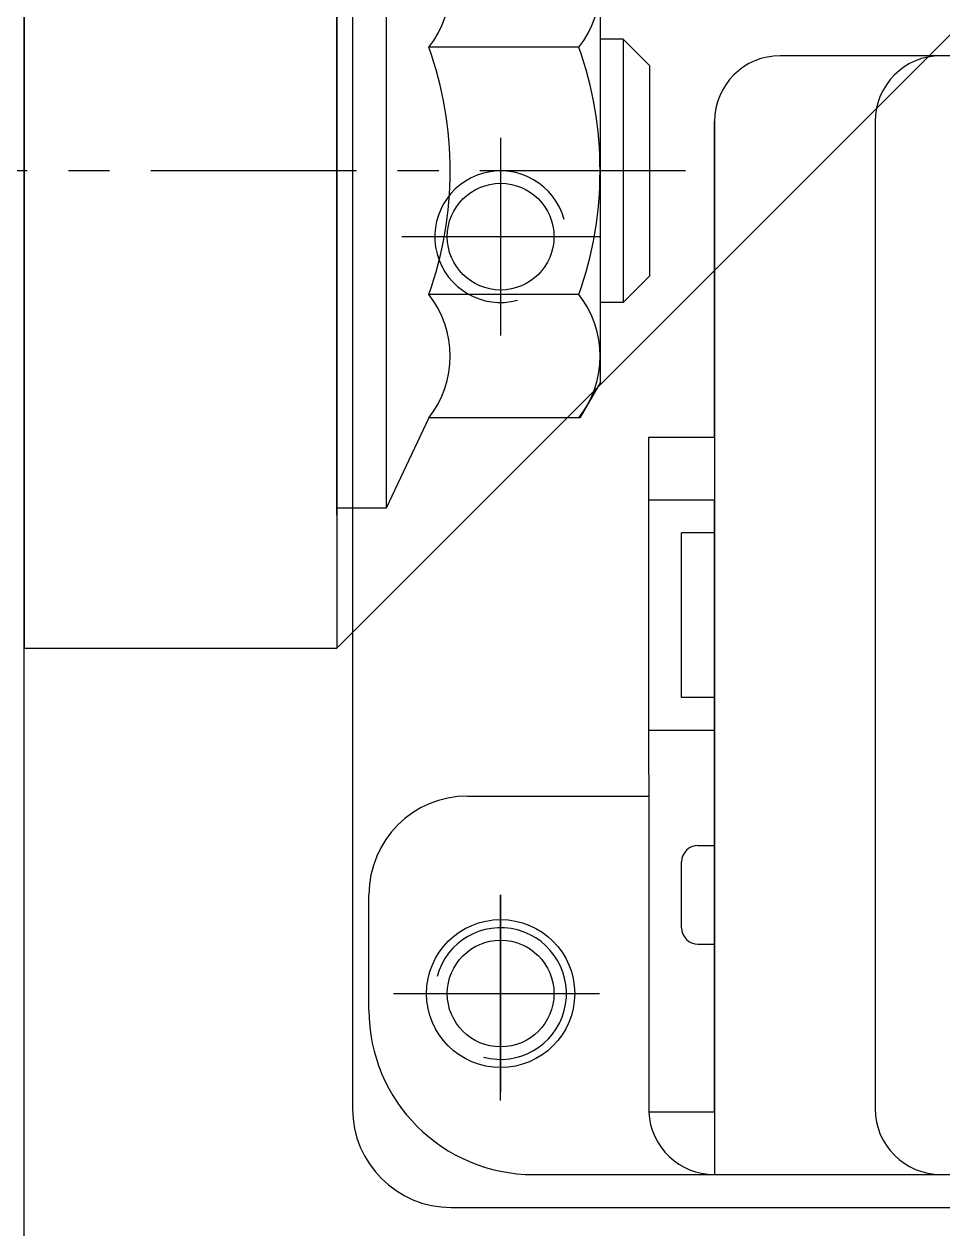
# Model space of a CAD drawing. Header units: inches. Extents: x 0 to 77285, y -118 to 40065.
# Drawn here: x 21223.35 to 21251.26, y 5613.73 to 5650.34 of the extents above; entities that cross this region are included whole.
import ezdxf

# ---------------------------------------------------------------- set-up
doc = ezdxf.new("R2010")
doc.units = ezdxf.units.IN
doc.header["$LTSCALE"] = 5
doc.header["$MEASUREMENT"] = 0
doc.linetypes.add('CENTER', pattern=[2, 1.25, -0.25, 0.25, -0.25])
for name, color, linetype in [('11', 1, 'CENTER'), ('44', 4, 'Continuous'), ('99', 181, 'Continuous'), ('T', 3, 'Continuous'), ('Y', 60, 'Continuous')]:
    doc.layers.add(name, color=color, linetype=linetype)

# ---------------------------------------------------------------- blocks, each defined once
blk = doc.blocks.new('A$C8b1ceeae')
for p, q in [((-10, 0), (-10, -43)), ((-7, -46), (117, -46))]:
    blk.add_line(p, q)
for centre in [(-5.5, -16.5), (-5.5, -39.5)]:
    blk.add_circle(centre, 1.621)
blk.add_arc((-7, -43), 3, 180, 270)
at = {"layer": '11'}
for p, q in [((-5.5, -13.5), (-5.5, -19.5)), ((-2.5, -16.5), (-8.5, -16.5)), ((-5.5, -36.5), (-5.5, -42.5)), ((-8.5, -39.5), (-2.5, -39.5))]:
    blk.add_line(p, q, dxfattribs=at)
at = {"layer": 'T'}
for centre, start, end in [((-5.5, -16.5), 15, 285), ((-5.5, -39.5), 255, 165)]:
    blk.add_arc(centre, 2, start, end, dxfattribs=at)
blk = doc.blocks.new('A$C9c3b0687E')
for p, q in [((114.497, 28.5), (8.5, 28.5)), ((114.5, 28.5), (8.5, 28.5)), ((6.5, 16.9), (6.5, 26.5)), ((6.5, 26.5), (6.5, -5.5)), ((11.379, 26.5), (11.379, -3.5)), ((4.498, 16.9), (4.5, -3.6)), ((6.5, 16.9), (4.498, 16.9)), ((4.497, 15), (6.5, 15)), ((6.497, 15), (6.497, 4.5)), ((6.5, -3.6), (6.5, 15)), ((5.5, 9), (5.5, 14)), ((6.5, 14), (5.5, 14)), ((6.5, 9), (5.5, 9)), ((4.497, 8), (6.497, 8)), ((-1, 6.003), (4.499, 6.003)), ((5.997, 4.5), (6.497, 4.5)), ((5.497, 2), (5.497, 4)), ((-4, -0.5), (-4, 3.003)), ((5.997, 1.5), (6.497, 1.5)), ((6.497, 1.5), (6.497, -3.6)), ((6.5, -3.6), (4.5, -3.6)), ((1, -5.5), (6.5, -5.5)), ((6.497, -5.5), (114.497, -5.5)), ((6.5, -5.5), (114.5, -5.5))]:
    blk.add_line(p, q)
blk.add_circle((0, 0), 2.25)
for centre, radius, start, end in [((8.5, 26.5), 2, 90, 180), ((8.5, 26.5), 2, 90, 180), ((13.379, 26.5), 2, 90, 180), ((-1, 3.003), 3, 90, 180), ((5.997, 4), 0.5, 90, 180), ((5.997, 2), 0.5, 180, 270), ((1, -0.5), 5, 180, 270), ((6.497, -3.5), 2, 182.866, 270), ((13.379, -3.5), 2, 180, 270)]:
    blk.add_arc(centre, radius, start, end)
at = {"layer": '11'}
for p, q in [((0, -3.25), (0, 3.25)), ((-3.25, 0), (3.25, 0))]:
    blk.add_line(p, q, dxfattribs=at)
blk = doc.blocks.new('A$Cfb7daf4f')
at = {"layer": '99'}
blk.add_blockref('A$C9c3b0687E', (36.978, -97.5, 0), dxfattribs=at)
at = {"layer": 'Y'}
blk.add_blockref('A$C8b1ceeae', (42.478, -58, 0), dxfattribs=at)
blk = doc.blocks.new('af!@$!2^^&&@$aD읾ㅇㄹA$C5BB358B1')
for p, q in [((1.737, 42), (1.737, 0)), ((43.737, 32.5), (11.237, 0)), ((11.237, 31.5), (11.237, 0)), ((11.237, 4.042), (11.237, 24.542)), ((12.737, 24.75), (12.737, 4.25)), ((19.237, 20.945), (19.237, 8.055)), ((19.937, 18.5), (19.237, 18.5)), ((19.937, 18.5), (19.937, 10.5)), ((20.737, 17.7), (19.937, 18.5)), ((18.593, 18.254), (14.037, 18.254)), ((20.737, 17.7), (20.737, 11.3)), ((20.737, 11.3), (19.937, 10.5)), ((18.593, 10.746), (14.037, 10.746)), ((19.937, 10.5), (19.237, 10.5)), ((19.237, 8.055), (18.625, 6.992)), ((14.037, 6.992), (12.737, 4.25)), ((18.625, 6.992), (14.037, 6.992)), ((12.737, 4.25), (11.237, 4.25)), ((1.737, 0), (11.237, 0))]:
    blk.add_line(p, q)
for centre, radius, start, end in [((11.624, 20.131), 3.057, 322.1211, 37.8789), ((16.18, 20.131), 3.057, 322.1211, 37.8789), ((3.42, 14.5), 11.261, 340.5288, 19.4712), ((7.976, 14.5), 11.261, 340.5288, 19.4712), ((11.624, 8.869), 3.057, 322.1211, 37.8789), ((16.18, 8.869), 3.057, 322.1211, 37.8789)]:
    blk.add_arc(centre, radius, start, end)
at = {"layer": '11'}
blk.add_line((21.833, 14.5), (0, 14.5), dxfattribs=at)
blk = doc.blocks.new('A$Cf2a5df7b')
blk.add_line((22.5, -685, 0), (22.5, 0))
at = {"layer": '44', "extrusion": (0, 0, -1), "xscale": -1, "zscale": -1}
blk.add_blockref('af!@$!2^^&&@$aD읾ㅇㄹA$C5BB358B1', (-20.763, -87), dxfattribs=at)

msp = doc.modelspace()

# ---------------------------------------------------------------- block references
for name, p in [('A$Cfb7daf4f', (21200.84825064, 5718.38410828, 0)), ('A$Cf2a5df7b', (21200.84825064, 5718.38410828, -0.00000001))]:
    msp.add_blockref(name, p)

doc.saveas('drawing.dxf')
